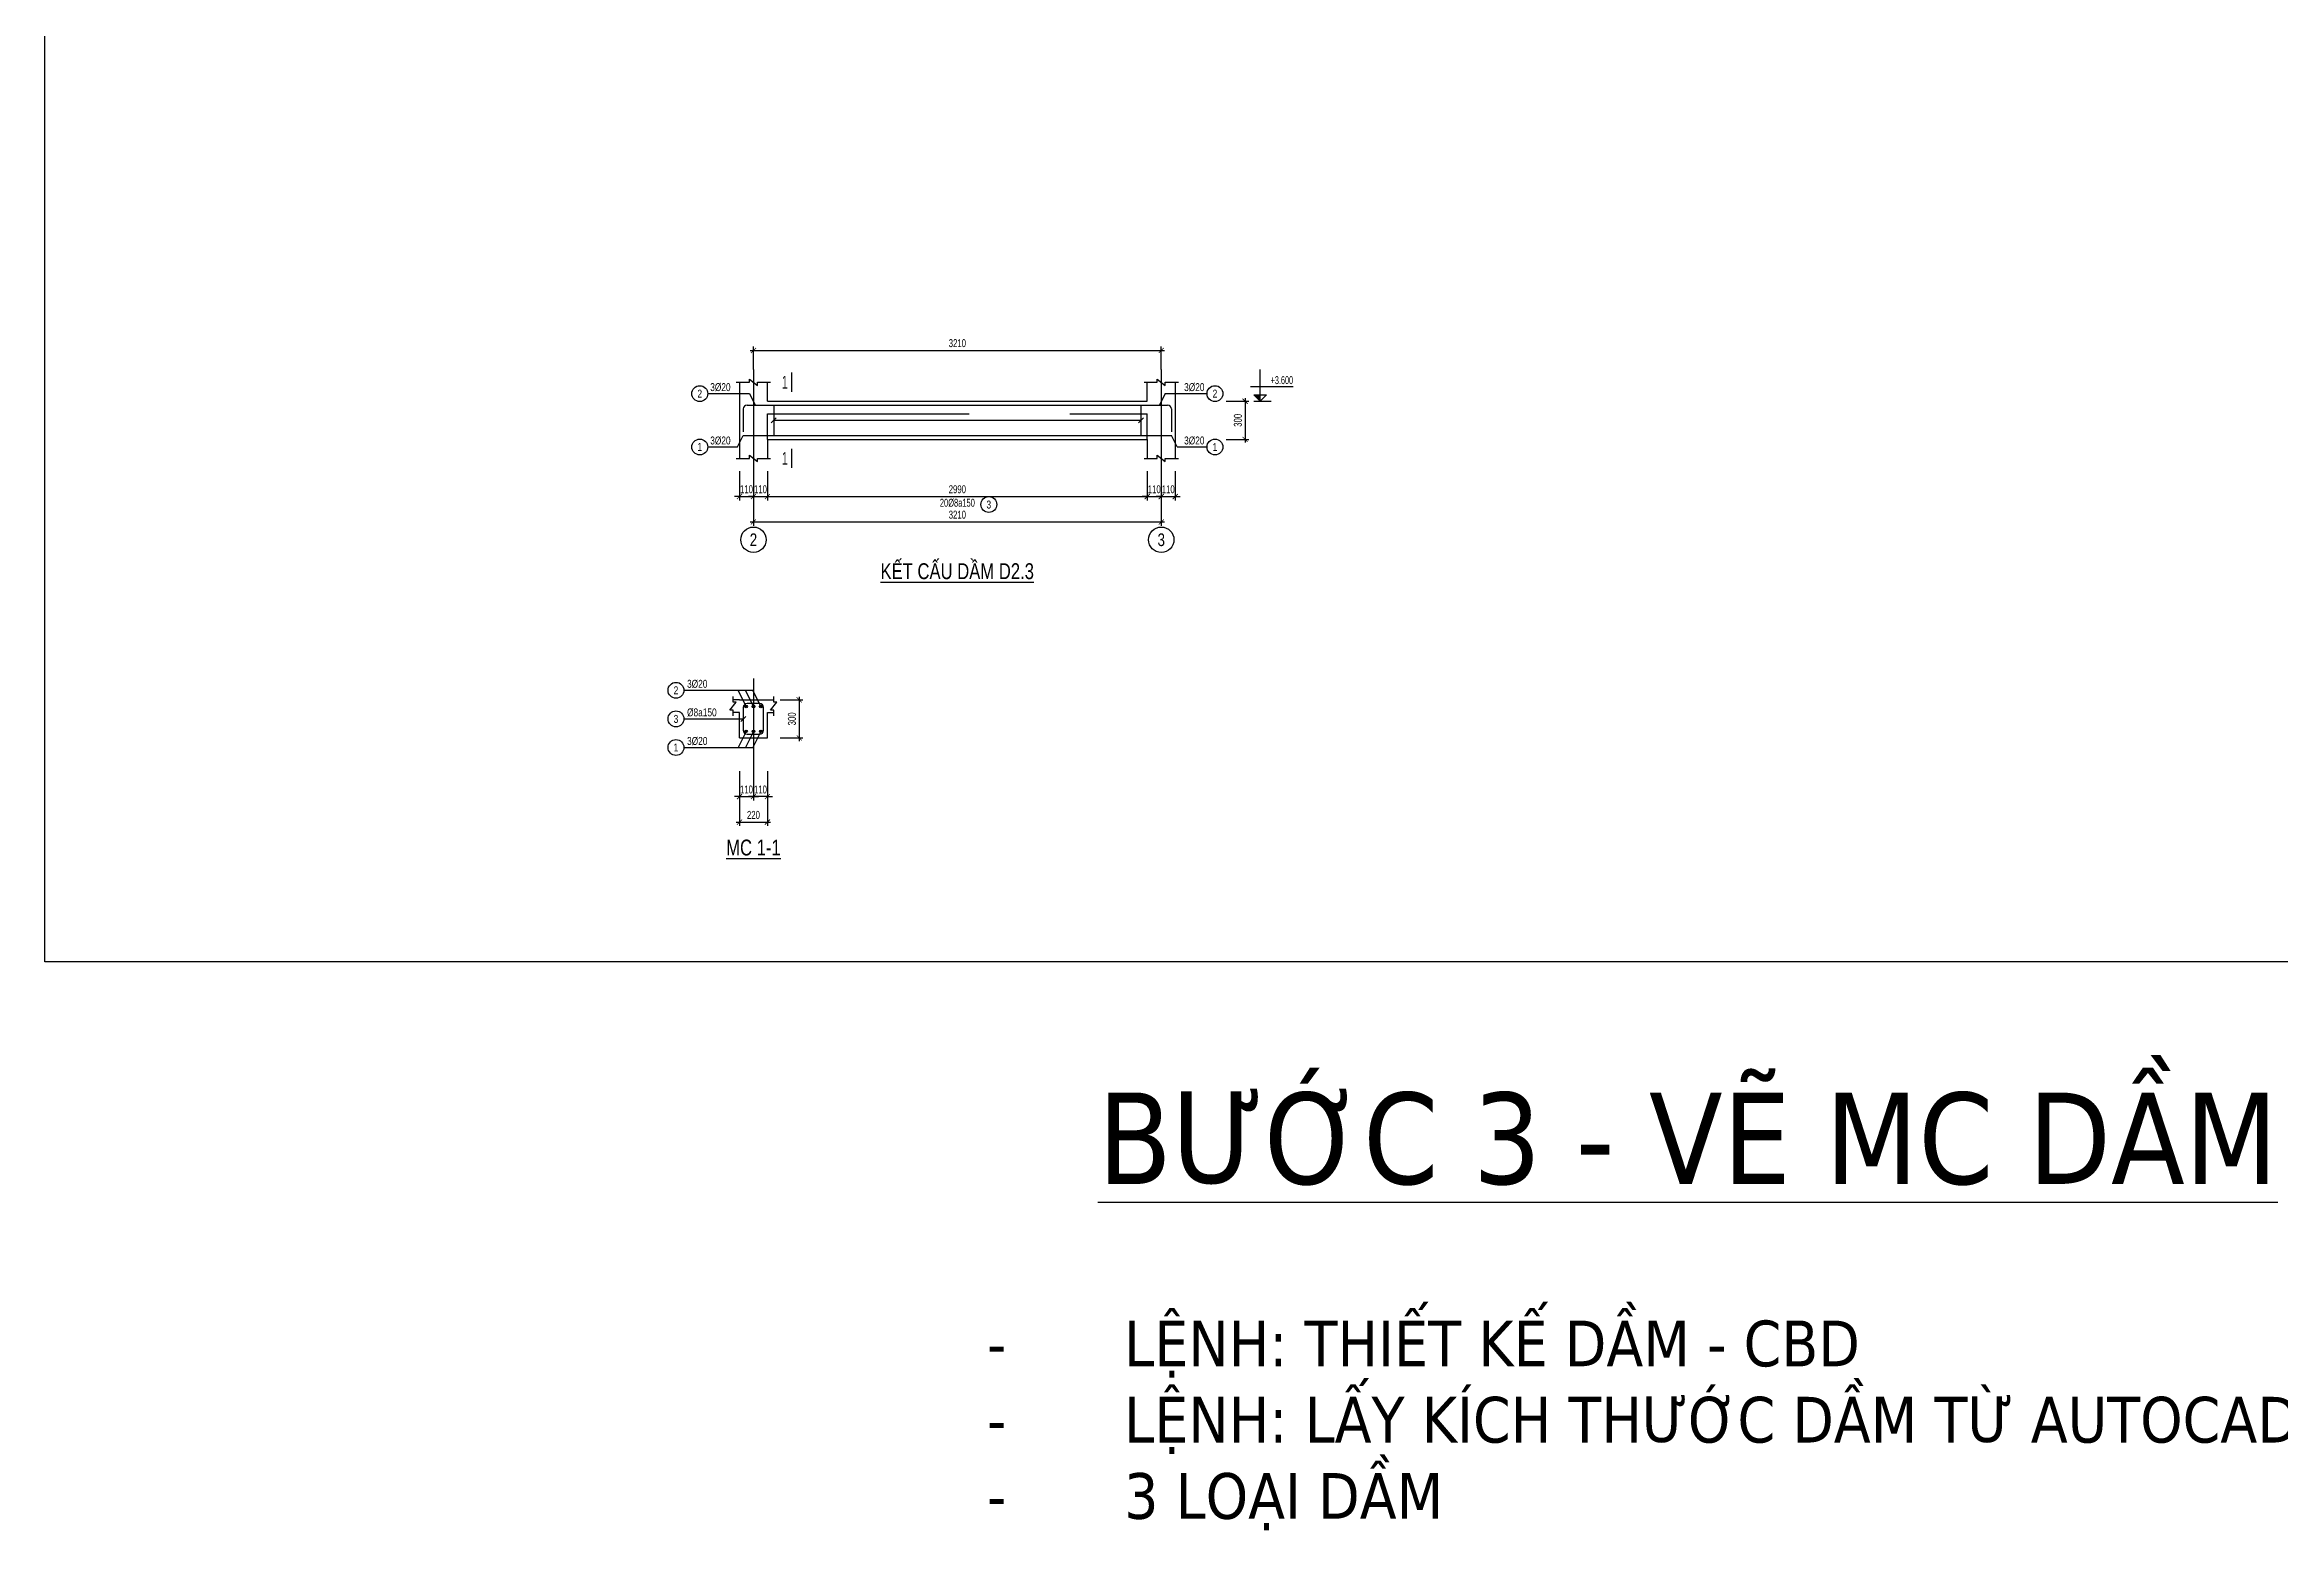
# Model space of a CAD drawing. Header units: inches. Extents: x 442278 to 842836, y -356313 to 59457.
# Drawn here: x 623288 to 640877, y -89440 to -77748 of the extents above; entities that cross this region are included whole.
import ezdxf
from ezdxf.enums import TextEntityAlignment as Align

# ---------------------------------------------------------------- set-up
doc = ezdxf.new("R2010")
doc.units = ezdxf.units.IN
doc.header["$LTSCALE"] = 250
doc.header["$MEASUREMENT"] = 0
doc.linetypes.add('CENTER', pattern=[50.8, 31.75, -6.35, 6.35, -6.35])
doc.linetypes.add('HIDDEN', pattern=[9.525, 6.35, -3.175])
for name, color, linetype in [('LA.BT', 7, 'Continuous'), ('LA.DIM', 251, 'Continuous'), ('LA.DUT', 251, 'HIDDEN'), ('LA.KHAC', 252, 'Continuous'), ('LA.MC', 6, 'Continuous'), ('LA.TC', 3, 'Continuous'), ('LA.TD', 30, 'Continuous'), ('LA.TEXT', 60, 'Continuous'), ('LA.TEXT.MC', 120, 'Continuous'), ('LA.TRUC', 251, 'CENTER'), ('XDIT-MANH', 252, 'Continuous')]:
    doc.layers.add(name, color=color, linetype=linetype)
doc.styles.add('AVANTH', font='')
doc.styles.add('S.BTEXT', font='arial.ttf', dxfattribs={"width": 0.75})
doc.styles.add('S.STEXT', font='arial.ttf', dxfattribs={"width": 0.7})
doc.styles.get('AVANTH').set_extended_font_data('.VnAvantH')
doc.dimstyles.new('S.DIM25', dxfattribs={"dimtxt": 62.5, "dimasz": 40, "dimexe": 30, "dimexo": 0, "dimgap": 25, "dimtad": 1, "dimdec": 0, "dimzin": 13, "dimdsep": 46, "dimtxsty": 'S.STEXT', "dimblk": 'ARCHTICK', "dimcen": 0, "dimdle": 25, "dimclrd": 251, "dimclre": 251, "dimclrt": 60, "dimadec": 0, "dimazin": 0, "dimtfac": 1, "dimtdec": 0, "dimtix": 1, "dimtmove": 2, "dimatfit": 3, "dimfxl": 1, "dimtolj": 1, "dimtzin": 13, "dimarcsym": 0})

# ---------------------------------------------------------------- blocks, each defined once
blk = doc.blocks.new('_ArchTick')
at = {"color": 0, "linetype": 'ByBlock', "const_width": 0.15}
blk.add_lwpolyline([(-0.5, -0.5), (0.5, 0.5)], dxfattribs=at)
blk = doc.blocks.new('*D593')
at = {"layer": 'DEFPOINTS', "color": 0, "transparency": 16777216}
for p in [(628867, -81104), (632077, -81104), (632077, -81504)]:
    blk.add_point(p, dxfattribs=at)
at = {"layer": 'LA.DIM', "color": 251, "lineweight": -2, "transparency": 16777216}
for p, q in [((628867, -81104), (628867, -81534)), ((632077, -81104), (632077, -81534)), ((628842, -81504), (632102, -81504))]:
    blk.add_line(p, q, dxfattribs=at)
at = {"layer": 'LA.DIM', "color": 251, "lineweight": -2, "transparency": 16777216, "xscale": 40, "yscale": 40, "zscale": 40, "rotation": 180}
blk.add_blockref('_ArchTick', (628867, -81504), dxfattribs=at)
at = {"layer": 'LA.DIM', "color": 251, "lineweight": -2, "transparency": 16777216, "xscale": 40, "yscale": 40, "zscale": 40}
blk.add_blockref('_ArchTick', (632077, -81504), dxfattribs=at)
at = {"layer": 'LA.DIM', "color": 60, "transparency": 16777216, "insert": (630472, -81447), "char_height": 62.5, "attachment_point": 5, "style": 'S.STEXT'}
blk.add_mtext('\\A1;3210', dxfattribs=at)
blk = doc.blocks.new('*D594')
at = {"layer": 'DEFPOINTS', "color": 0, "transparency": 16777216}
for p in [(628757, -81104), (628867, -81104), (628867, -81304)]:
    blk.add_point(p, dxfattribs=at)
at = {"layer": 'LA.DIM', "color": 251, "lineweight": -2, "transparency": 16777216}
for p, q in [((628757, -81104), (628757, -81334)), ((628867, -81104), (628867, -81334)), ((628757, -81304), (628717, -81304)), ((628757, -81304), (628867, -81304)), ((628867, -81304), (628907, -81304))]:
    blk.add_line(p, q, dxfattribs=at)
at = {"layer": 'LA.DIM', "color": 251, "lineweight": -2, "transparency": 16777216, "xscale": 40, "yscale": 40, "zscale": 40}
blk.add_blockref('_ArchTick', (628757, -81304), dxfattribs=at)
at = {"layer": 'LA.DIM', "color": 251, "lineweight": -2, "transparency": 16777216, "xscale": 40, "yscale": 40, "zscale": 40, "rotation": 180}
blk.add_blockref('_ArchTick', (628867, -81304), dxfattribs=at)
at = {"layer": 'LA.DIM', "color": 60, "transparency": 16777216, "insert": (628812, -81247), "char_height": 62.5, "attachment_point": 5, "style": 'S.STEXT'}
blk.add_mtext('\\A1;110', dxfattribs=at)
blk = doc.blocks.new('*D595')
at = {"layer": 'DEFPOINTS', "color": 0, "transparency": 16777216}
for p in [(628867, -81104), (628977, -81104), (628977, -81304)]:
    blk.add_point(p, dxfattribs=at)
at = {"layer": 'LA.DIM', "color": 251, "lineweight": -2, "transparency": 16777216}
for p, q in [((628867, -81104), (628867, -81334)), ((628977, -81104), (628977, -81334)), ((628867, -81304), (628827, -81304)), ((628867, -81304), (628977, -81304)), ((628977, -81304), (629017, -81304))]:
    blk.add_line(p, q, dxfattribs=at)
at = {"layer": 'LA.DIM', "color": 251, "lineweight": -2, "transparency": 16777216, "xscale": 40, "yscale": 40, "zscale": 40}
blk.add_blockref('_ArchTick', (628867, -81304), dxfattribs=at)
at = {"layer": 'LA.DIM', "color": 251, "lineweight": -2, "transparency": 16777216, "xscale": 40, "yscale": 40, "zscale": 40, "rotation": 180}
blk.add_blockref('_ArchTick', (628977, -81304), dxfattribs=at)
at = {"layer": 'LA.DIM', "color": 60, "transparency": 16777216, "insert": (628922, -81247), "char_height": 62.5, "attachment_point": 5, "style": 'S.STEXT'}
blk.add_mtext('\\A1;110', dxfattribs=at)
blk = doc.blocks.new('*D596')
at = {"layer": 'DEFPOINTS', "color": 0, "transparency": 16777216}
for p in [(631967, -81104), (632077, -81104), (632077, -81304)]:
    blk.add_point(p, dxfattribs=at)
at = {"layer": 'LA.DIM', "color": 251, "lineweight": -2, "transparency": 16777216}
for p, q in [((631967, -81104), (631967, -81334)), ((632077, -81104), (632077, -81334)), ((631967, -81304), (631927, -81304)), ((631967, -81304), (632077, -81304)), ((632077, -81304), (632117, -81304))]:
    blk.add_line(p, q, dxfattribs=at)
at = {"layer": 'LA.DIM', "color": 251, "lineweight": -2, "transparency": 16777216, "xscale": 40, "yscale": 40, "zscale": 40}
blk.add_blockref('_ArchTick', (631967, -81304), dxfattribs=at)
at = {"layer": 'LA.DIM', "color": 251, "lineweight": -2, "transparency": 16777216, "xscale": 40, "yscale": 40, "zscale": 40, "rotation": 180}
blk.add_blockref('_ArchTick', (632077, -81304), dxfattribs=at)
at = {"layer": 'LA.DIM', "color": 60, "transparency": 16777216, "insert": (632022, -81247), "char_height": 62.5, "attachment_point": 5, "style": 'S.STEXT'}
blk.add_mtext('\\A1;110', dxfattribs=at)
blk = doc.blocks.new('*D597')
at = {"layer": 'DEFPOINTS', "color": 0, "transparency": 16777216}
for p in [(632077, -81104), (632187, -81104), (632187, -81304)]:
    blk.add_point(p, dxfattribs=at)
at = {"layer": 'LA.DIM', "color": 251, "lineweight": -2, "transparency": 16777216}
for p, q in [((632077, -81104), (632077, -81334)), ((632187, -81104), (632187, -81334)), ((632077, -81304), (632037, -81304)), ((632077, -81304), (632187, -81304)), ((632187, -81304), (632227, -81304))]:
    blk.add_line(p, q, dxfattribs=at)
at = {"layer": 'LA.DIM', "color": 251, "lineweight": -2, "transparency": 16777216, "xscale": 40, "yscale": 40, "zscale": 40}
blk.add_blockref('_ArchTick', (632077, -81304), dxfattribs=at)
at = {"layer": 'LA.DIM', "color": 251, "lineweight": -2, "transparency": 16777216, "xscale": 40, "yscale": 40, "zscale": 40, "rotation": 180}
blk.add_blockref('_ArchTick', (632187, -81304), dxfattribs=at)
at = {"layer": 'LA.DIM', "color": 60, "transparency": 16777216, "insert": (632132, -81247), "char_height": 62.5, "attachment_point": 5, "style": 'S.STEXT'}
blk.add_mtext('\\A1;110', dxfattribs=at)
blk = doc.blocks.new('*D598')
at = {"layer": 'DEFPOINTS', "color": 0, "transparency": 16777216}
for p in [(632077, -80154), (628867, -80304), (632077, -80304)]:
    blk.add_point(p, dxfattribs=at)
at = {"layer": 'LA.DIM', "color": 251, "lineweight": -2, "transparency": 16777216}
for p, q in [((628842, -80154), (632102, -80154)), ((628867, -80304), (628867, -80124)), ((632077, -80304), (632077, -80124))]:
    blk.add_line(p, q, dxfattribs=at)
at = {"layer": 'LA.DIM', "color": 251, "lineweight": -2, "transparency": 16777216, "xscale": 40, "yscale": 40, "zscale": 40, "rotation": 180}
blk.add_blockref('_ArchTick', (628867, -80154), dxfattribs=at)
at = {"layer": 'LA.DIM', "color": 251, "lineweight": -2, "transparency": 16777216, "xscale": 40, "yscale": 40, "zscale": 40}
blk.add_blockref('_ArchTick', (632077, -80154), dxfattribs=at)
at = {"layer": 'LA.DIM', "color": 60, "transparency": 16777216, "insert": (630472, -80097), "char_height": 62.5, "attachment_point": 5, "style": 'S.STEXT'}
blk.add_mtext('\\A1;3210', dxfattribs=at)
blk = doc.blocks.new('*D599')
at = {"layer": 'DEFPOINTS', "color": 0, "transparency": 16777216}
for p in [(628977, -81104), (631967, -81104), (631967, -81304)]:
    blk.add_point(p, dxfattribs=at)
at = {"layer": 'LA.DIM', "color": 251, "lineweight": -2, "transparency": 16777216}
for p, q in [((628977, -81104), (628977, -81334)), ((631967, -81104), (631967, -81334)), ((628952, -81304), (631992, -81304))]:
    blk.add_line(p, q, dxfattribs=at)
at = {"layer": 'LA.DIM', "color": 251, "lineweight": -2, "transparency": 16777216, "xscale": 40, "yscale": 40, "zscale": 40, "rotation": 180}
blk.add_blockref('_ArchTick', (628977, -81304), dxfattribs=at)
at = {"layer": 'LA.DIM', "color": 251, "lineweight": -2, "transparency": 16777216, "xscale": 40, "yscale": 40, "zscale": 40}
blk.add_blockref('_ArchTick', (631967, -81304), dxfattribs=at)
at = {"layer": 'LA.DIM', "color": 60, "transparency": 16777216, "insert": (630472, -81247), "char_height": 62.5, "attachment_point": 5, "style": 'S.STEXT'}
blk.add_mtext('\\A1;2990', dxfattribs=at)
blk = doc.blocks.new('BLOCK.COS')
at = {"layer": 'LA.KHAC'}
blk.add_hatch(color=256, dxfattribs=at).paths.add_polyline_path([(37.5, 50), (87.5, 0), (87.5, 50)])
at = {"layer": 'LA.KHAC', "color": 5}
for p, q in [((37.5, 50), (137.5, 50)), ((87.5, 0), (37.5, 50)), ((37.5, 0), (175, 0)), ((87.5, 0), (87.5, 50)), ((87.5, 0), (137.5, 50))]:
    blk.add_line(p, q, dxfattribs=at)
blk = doc.blocks.new('*D600')
at = {"layer": 'DEFPOINTS', "color": 0, "transparency": 16777216}
for p in [(632587, -80554), (632587, -80854), (632737, -80854)]:
    blk.add_point(p, dxfattribs=at)
at = {"layer": 'LA.DIM', "color": 251, "lineweight": -2, "transparency": 16777216}
for p, q in [((632587, -80554), (632767, -80554)), ((632737, -80529), (632737, -80879)), ((632587, -80854), (632767, -80854))]:
    blk.add_line(p, q, dxfattribs=at)
at = {"layer": 'LA.DIM', "color": 251, "lineweight": -2, "transparency": 16777216, "xscale": 40, "yscale": 40, "zscale": 40}
for p, rotation in [((632737, -80554), 90), ((632737, -80854), 270)]:
    blk.add_blockref('_ArchTick', p, dxfattribs=dict(at, rotation=rotation))
at = {"layer": 'LA.DIM', "color": 60, "transparency": 16777216, "insert": (632680, -80704), "char_height": 62.5, "attachment_point": 5, "rotation": 90, "style": 'S.STEXT'}
blk.add_mtext('\\A1;300', dxfattribs=at)
blk = doc.blocks.new('*D601')
at = {"layer": 'DEFPOINTS', "color": 0, "transparency": 16777216}
for p in [(628757, -83466), (628867, -83466), (628867, -83666)]:
    blk.add_point(p, dxfattribs=at)
at = {"layer": 'LA.DIM', "color": 251, "lineweight": -2, "transparency": 16777216}
for p, q in [((628757, -83466), (628757, -83696)), ((628867, -83466), (628867, -83696)), ((628757, -83666), (628717, -83666)), ((628757, -83666), (628867, -83666)), ((628867, -83666), (628907, -83666))]:
    blk.add_line(p, q, dxfattribs=at)
at = {"layer": 'LA.DIM', "color": 251, "lineweight": -2, "transparency": 16777216, "xscale": 40, "yscale": 40, "zscale": 40}
blk.add_blockref('_ArchTick', (628757, -83666), dxfattribs=at)
at = {"layer": 'LA.DIM', "color": 251, "lineweight": -2, "transparency": 16777216, "xscale": 40, "yscale": 40, "zscale": 40, "rotation": 180}
blk.add_blockref('_ArchTick', (628867, -83666), dxfattribs=at)
at = {"layer": 'LA.DIM', "color": 60, "transparency": 16777216, "insert": (628812, -83610), "char_height": 62.5, "attachment_point": 5, "style": 'S.STEXT'}
blk.add_mtext('\\A1;110', dxfattribs=at)
blk = doc.blocks.new('*D602')
at = {"layer": 'DEFPOINTS', "color": 0, "transparency": 16777216}
for p in [(628867, -83466), (628977, -83466), (628867, -83666)]:
    blk.add_point(p, dxfattribs=at)
at = {"layer": 'LA.DIM', "color": 251, "lineweight": -2, "transparency": 16777216}
for p, q in [((628867, -83466), (628867, -83696)), ((628977, -83466), (628977, -83696)), ((628867, -83666), (628827, -83666)), ((628977, -83666), (628867, -83666)), ((628977, -83666), (629017, -83666))]:
    blk.add_line(p, q, dxfattribs=at)
at = {"layer": 'LA.DIM', "color": 251, "lineweight": -2, "transparency": 16777216, "xscale": 40, "yscale": 40, "zscale": 40}
blk.add_blockref('_ArchTick', (628867, -83666), dxfattribs=at)
at = {"layer": 'LA.DIM', "color": 251, "lineweight": -2, "transparency": 16777216, "xscale": 40, "yscale": 40, "zscale": 40, "rotation": 180}
blk.add_blockref('_ArchTick', (628977, -83666), dxfattribs=at)
at = {"layer": 'LA.DIM', "color": 60, "transparency": 16777216, "insert": (628922, -83610), "char_height": 62.5, "attachment_point": 5, "style": 'S.STEXT'}
blk.add_mtext('\\A1;110', dxfattribs=at)
blk = doc.blocks.new('*D603')
at = {"layer": 'DEFPOINTS', "color": 0, "transparency": 16777216}
for p in [(628757, -83466), (628977, -83466), (628977, -83866)]:
    blk.add_point(p, dxfattribs=at)
at = {"layer": 'LA.DIM', "color": 251, "lineweight": -2, "transparency": 16777216}
for p, q in [((628757, -83466), (628757, -83896)), ((628977, -83466), (628977, -83896)), ((628732, -83866), (629002, -83866))]:
    blk.add_line(p, q, dxfattribs=at)
at = {"layer": 'LA.DIM', "color": 251, "lineweight": -2, "transparency": 16777216, "xscale": 40, "yscale": 40, "zscale": 40, "rotation": 180}
blk.add_blockref('_ArchTick', (628757, -83866), dxfattribs=at)
at = {"layer": 'LA.DIM', "color": 251, "lineweight": -2, "transparency": 16777216, "xscale": 40, "yscale": 40, "zscale": 40}
blk.add_blockref('_ArchTick', (628977, -83866), dxfattribs=at)
at = {"layer": 'LA.DIM', "color": 60, "transparency": 16777216, "insert": (628867, -83810), "char_height": 62.5, "attachment_point": 5, "style": 'S.STEXT'}
blk.add_mtext('\\A1;220', dxfattribs=at)
blk = doc.blocks.new('*D604')
at = {"layer": 'DEFPOINTS', "color": 0, "transparency": 16777216}
for p in [(629077, -82904), (629077, -83204), (629227, -83204)]:
    blk.add_point(p, dxfattribs=at)
at = {"layer": 'LA.DIM', "color": 251, "lineweight": -2, "transparency": 16777216}
for p, q in [((629077, -82904), (629257, -82904)), ((629227, -82879), (629227, -83229)), ((629077, -83204), (629257, -83204))]:
    blk.add_line(p, q, dxfattribs=at)
at = {"layer": 'LA.DIM', "color": 251, "lineweight": -2, "transparency": 16777216, "xscale": 40, "yscale": 40, "zscale": 40}
for p, rotation in [((629227, -82904), 90), ((629227, -83204), 270)]:
    blk.add_blockref('_ArchTick', p, dxfattribs=dict(at, rotation=rotation))
at = {"layer": 'LA.DIM', "color": 60, "transparency": 16777216, "insert": (629170, -83054), "char_height": 62.5, "attachment_point": 5, "rotation": 90, "style": 'S.STEXT'}
blk.add_mtext('\\A1;300', dxfattribs=at)
blk = doc.blocks.new('BLOCK.TC')
at = {"layer": 'LA.TC'}
blk.add_hatch(color=256, dxfattribs=at).paths.add_polyline_path([(10, 0, 1), (-10, 0, 1)])
at = {"layer": 'LA.TD'}
blk.add_circle((0, 0), 10, dxfattribs=at)

msp = doc.modelspace()

# ---------------------------------------------------------------- linework, layer by layer
at = {"layer": 'LA.BT'}
for p, q in [((628756.99, -80403.94), (628756.99, -81003.94)), ((628976.99, -80553.94), (628976.99, -80403.94)), ((628976.99, -80553.94), (631966.99, -80553.94)), ((631966.99, -80553.94), (631966.99, -80403.94)), ((632186.99, -80403.94), (632186.99, -81003.94)), ((628976.99, -80853.94), (631966.99, -80853.94)), ((628976.99, -80853.94), (628976.99, -81003.94)), ((631966.99, -80853.94), (631966.99, -81003.94)), ((628756.99, -82903.94), (628706.99, -82903.94)), ((628756.99, -83003.94), (628706.99, -83003.94)), ((628756.99, -82903.94), (628976.99, -82903.94)), ((628756.99, -83203.94), (628756.99, -83003.94)), ((628976.99, -82903.94), (629026.99, -82903.94)), ((628976.99, -83203.94), (628976.99, -83003.94)), ((628976.99, -83003.94), (629026.99, -83003.94)), ((628756.99, -83203.94), (628976.99, -83203.94))]:
    msp.add_line(p, q, dxfattribs=at)
at = {"layer": 'LA.DUT'}
for p, q in [((628976.99, -80653.94), (631966.99, -80653.94)), ((628976.99, -80853.94), (628976.99, -80653.94)), ((631966.99, -80853.94), (631966.99, -80653.94))]:
    msp.add_line(p, q, dxfattribs=at)
at = {"layer": 'LA.KHAC'}
for p, q in [((632854.49, -80553.94), (632854.49, -80303.94)), ((628506.99, -80493.94), (628835.74, -80493.94)), ((628835.74, -80493.94), (628880.74, -80583.94)), ((632108.24, -80493.94), (632063.24, -80583.94)), ((632108.24, -80493.94), (632436.99, -80493.94)), ((632779.49, -80438.94), (633114.49, -80438.94)), ((629026.99, -80703.94), (631916.99, -80703.94)), ((628741.99, -80913.94), (628786.99, -80823.94)), ((632201.99, -80913.94), (632156.99, -80823.94)), ((628506.99, -80913.94), (628741.99, -80913.94)), ((632201.99, -80913.94), (632436.99, -80913.94)), ((628319.49, -82828.94), (628861.49, -82828.94)), ((628808.99, -82955.94), (628745.49, -82828.94)), ((628866.99, -82955.94), (628803.49, -82828.94)), ((628924.99, -82955.94), (628861.49, -82828.94)), ((628319.49, -83053.94), (628786.99, -83053.94)), ((628808.99, -83151.94), (628745.49, -83278.94)), ((628866.99, -83151.94), (628803.49, -83278.94)), ((628924.99, -83151.94), (628861.49, -83278.94)), ((628319.49, -83278.94), (628861.49, -83278.94))]:
    msp.add_line(p, q, dxfattribs=at)
at = {"layer": 'LA.KHAC', "color": 3}
for p, q in [((629006.99, -80723.94), (629046.99, -80683.94)), ((631896.99, -80723.94), (631936.99, -80683.94)), ((628766.99, -83073.94), (628806.99, -83033.94))]:
    msp.add_line(p, q, dxfattribs=at)
at = {"layer": 'LA.KHAC'}
for points in [[(628731.99, -80403.94), (628835.74, -80403.94), (628835.74, -80378.94), (628898.24, -80428.94), (628898.24, -80403.94), (629001.99, -80403.94)], [(631941.99, -80403.94), (632045.74, -80403.94), (632045.74, -80378.94), (632108.24, -80428.94), (632108.24, -80403.94), (632211.99, -80403.94)], [(628731.99, -81003.94), (628835.74, -81003.94), (628835.74, -80978.94), (628898.24, -81028.94), (628898.24, -81003.94), (629001.99, -81003.94)], [(631941.99, -81003.94), (632045.74, -81003.94), (632045.74, -80978.94), (632108.24, -81028.94), (632108.24, -81003.94), (632211.99, -81003.94)], [(628706.99, -83028.94), (628706.99, -82985.19), (628681.99, -82985.19), (628731.99, -82922.69), (628706.99, -82922.69), (628706.99, -82878.94)], [(629026.99, -83028.94), (629026.99, -82985.19), (629001.99, -82985.19), (629051.99, -82922.69), (629026.99, -82922.69), (629026.99, -82878.94)]]:
    msp.add_lwpolyline(points, dxfattribs=at)
for centre, radius in [((628444.49, -80493.94), 62.5), ((632499.49, -80493.94), 62.5), ((628444.49, -80913.94), 62.5), ((632499.49, -80913.94), 62.5), ((630719.49, -81366.94), 62.5), ((628866.99, -81643.94), 100), ((632076.99, -81643.94), 100), ((628256.99, -82828.94), 62.5), ((628256.99, -83053.94), 62.5), ((628256.99, -83278.94), 62.5)]:
    msp.add_circle(centre, radius, dxfattribs=at)
at = {"layer": 'LA.MC'}
for p, q in [((629170.32, -80478.94), (629170.32, -80328.94)), ((629170.32, -81078.94), (629170.32, -80928.94))]:
    msp.add_line(p, q, dxfattribs=at)
at = {"layer": 'LA.TC'}
for p, q in [((628786.99, -80613.94), (628786.99, -80793.94)), ((628816.99, -80583.94), (632126.99, -80583.94)), ((632156.99, -80613.94), (632156.99, -80793.94)), ((628786.99, -80823.94), (632156.99, -80823.94))]:
    msp.add_line(p, q, dxfattribs=at)
for centre, start, end in [((628816.99, -80613.94), 90, 180), ((632126.99, -80613.94), 0, 90)]:
    msp.add_arc(centre, 30, start, end, dxfattribs=at)
at = {"layer": 'LA.TD'}
for p, q in [((629026.99, -80583.94), (629026.99, -80823.94)), ((631916.99, -80583.94), (631916.99, -80823.94))]:
    msp.add_line(p, q, dxfattribs=at)
msp.add_lwpolyline([(628786.99, -82963.94), (628786.99, -83143.94, 0.41421356), (628816.99, -83173.94), (628916.99, -83173.94, 0.41421356), (628946.99, -83143.94), (628946.99, -82963.94, 0.41421356), (628916.99, -82933.94), (628816.99, -82933.94, 0.41421356), (628786.99, -82963.94)], format="xyb", dxfattribs=at)
at = {"layer": 'LA.TRUC'}
for p, q in [((628866.99, -80303.94), (628866.99, -81103.94)), ((632076.99, -80303.94), (632076.99, -81103.94)), ((628866.99, -82735.19), (628866.99, -83466.44))]:
    msp.add_line(p, q, dxfattribs=at)
at = {"layer": 'XDIT-MANH'}
msp.add_lwpolyline([(623288.27, -66055.23), (653381.5, -66055.23), (653381.5, -84965.66), (623288.27, -84965.66)], close=True, dxfattribs=at)

# ---------------------------------------------------------------- block references
at = {"layer": 'LA.KHAC'}
msp.add_blockref('BLOCK.COS', (632766.99, -80553.94), dxfattribs=at)
at = {"layer": 'LA.TC'}
for p in [(628808.99, -82955.94), (628866.99, -82955.94), (628924.99, -82955.94), (628808.99, -83151.94), (628866.99, -83151.94), (628924.99, -83151.94)]:
    msp.add_blockref('BLOCK.TC', p, dxfattribs=at)

# ---------------------------------------------------------------- texts
at = {"layer": 'LA.TEXT', "style": 'S.STEXT', "width": 0.6}
msp.add_text('+3.600', height=62.5, dxfattribs=at).set_placement((633114.49, -80418.94), align=Align.RIGHT)
at = {"layer": 'LA.TEXT', "style": 'S.STEXT', "width": 0.75}
for s, p in [('2', (628444.49, -80493.94)), ('2', (632499.49, -80493.94)), ('1', (628444.49, -80913.94)), ('1', (632499.49, -80913.94)), ('3', (630719.49, -81366.94)), ('2', (628256.99, -82828.94)), ('3', (628256.99, -83053.94)), ('1', (628256.99, -83278.94))]:
    msp.add_text(s, height=62.5, dxfattribs=at).set_placement(p, align=Align.MIDDLE_CENTER)
at = {"layer": 'LA.TEXT', "style": 'S.STEXT'}
for s, width, p in [('3%%c20', 0.75, (628606.99, -80473.94)), ('3%%c20', 0.75, (632336.99, -80473.94)), ('3%%c20', 0.75, (628606.99, -80893.94)), ('3%%c20', 0.75, (632336.99, -80893.94)), ('20%%c8a150', 0.65, (630471.99, -81383.94))]:
    msp.add_text(s, height=62.5, dxfattribs=dict(at, width=width)).set_placement(p, align=Align.CENTER)
at = {"layer": 'LA.TEXT', "color": 4, "style": 'S.BTEXT', "width": 0.75}
for s, p in [('2', (628866.99, -81643.94)), ('3', (632076.99, -81643.94))]:
    msp.add_text(s, height=100, dxfattribs=at).set_placement(p, align=Align.MIDDLE_CENTER)
msp.add_text('%%uKẾT CẤU DẦM D2.3', height=125, dxfattribs=at).set_placement((629866.99, -81953.94))
at = {"layer": 'LA.TEXT', "style": 'S.STEXT', "width": 0.75}
for s, p in [('3%%c20', (628344.49, -82808.94)), ('%%c8a150', (628344.49, -83033.94)), ('3%%c20', (628344.49, -83258.94))]:
    msp.add_text(s, height=62.5, dxfattribs=at).set_placement(p)
at = {"layer": 'LA.TEXT', "attachment_point": 7, "style": 'AVANTH'}
for s, insert, char_height, width in [('{\\fTahoma|b0|i0|c0|p34;\\LBƯỚC 3 - VẼ MC DẦM}', (631578.25, -86728.37), 720, 28328.2717), ('\\pi-1080,l1440,t1440;{\\fTahoma|b0|i0|c0|p34;-^ILỆNH: THIẾT KẾ DẦM - CBD\\P-^ILỆNH: LẤY KÍCH THƯỚC DẦM TỪ AUTOCAD - LKD\\P-^I3 LOẠI DẦM}', (630345, -89440.09), 360, 14164.1358)]:
    msp.add_mtext(s, dxfattribs=dict(at, insert=insert, char_height=char_height, width=width))
at = {"layer": 'LA.TEXT.MC', "style": 'S.BTEXT', "width": 0.6}
for p in [(629136.99, -80453.94), (629136.99, -81053.94)]:
    msp.add_text('1', height=100, dxfattribs=at).set_placement(p, align=Align.RIGHT)
at = {"layer": 'LA.TEXT.MC', "color": 4, "style": 'S.STEXT', "width": 0.75}
msp.add_text('%%uMC 1-1', height=125, dxfattribs=at).set_placement((628866.99, -84128.94), align=Align.CENTER)

# ---------------------------------------------------------------- dimensions: what is measured, and where the dimension line sits
at = {"layer": 'LA.DIM'}
for base, p1, p2, picture, middle in [((632076.99, -80153.94), (628866.99, -80303.94), (632076.99, -80303.94), '*D598', (630471.99, -80097.01)), ((628866.99, -81303.94), (628756.99, -81103.94), (628866.99, -81103.94), '*D594', (628811.99, -81247.03)), ((628976.99, -81303.94), (628866.99, -81103.94), (628976.99, -81103.94), '*D595', (628921.99, -81247.03)), ((632076.99, -81503.94), (628866.99, -81103.94), (632076.99, -81103.94), '*D593', (630471.99, -81447.01)), ((631966.99, -81303.94), (628976.99, -81103.94), (631966.99, -81103.94), '*D599', (630471.99, -81247.03)), ((632076.99, -81303.94), (631966.99, -81103.94), (632076.99, -81103.94), '*D596', (632021.99, -81247.03)), ((632186.99, -81303.94), (632076.99, -81103.94), (632186.99, -81103.94), '*D597', (632131.99, -81247.03)), ((628866.99, -83666.44), (628756.99, -83466.44), (628866.99, -83466.44), '*D601', (628811.99, -83609.53)), ((628976.99, -83866.44), (628756.99, -83466.44), (628976.99, -83466.44), '*D603', (628866.99, -83809.53)), ((628866.99, -83666.44), (628976.99, -83466.44), (628866.99, -83466.44), '*D602', (628921.99, -83609.53))]:
    dim = msp.add_linear_dim(base=base, p1=p1, p2=p2, dimstyle='S.DIM25', dxfattribs=at)
    dim.commit()
    dim.dimension.update_dxf_attribs({"geometry": picture, "text_midpoint": middle})
for base, p1, p2, picture, middle in [((632736.99, -80853.94), (632586.99, -80553.94), (632586.99, -80853.94), '*D600', (632680.06, -80703.94)), ((629226.99, -83203.94), (629076.99, -82903.94), (629076.99, -83203.94), '*D604', (629170.06, -83053.94))]:
    dim = msp.add_linear_dim(base=base, p1=p1, p2=p2, angle=90, dimstyle='S.DIM25', dxfattribs=at)
    dim.commit()
    dim.dimension.update_dxf_attribs({"geometry": picture, "text_midpoint": middle})

doc.saveas('drawing.dxf')
